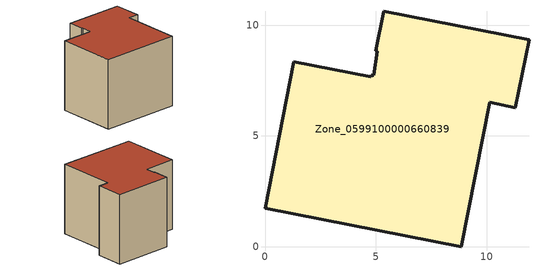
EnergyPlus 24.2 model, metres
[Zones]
Zone_0599100000660839
 floor ground (C_G): 5.35,10.63 11.9,9.35 11.29,6.28 10.13,6.51 8.84,0 0,1.75 1.29,8.35 4.77,7.67 4.79,7.74 4.91,7.73 5.07,8.81 5,8.83 z0
 wall outside (C_F): 1.29,8.35 0,1.75 8.84,0 10.13,6.51 11.29,6.28 11.9,9.35 5.35,10.63 5,8.83 5.07,8.81 4.91,7.73 4.79,7.74 4.77,7.67 1.29,8.35 z0:7.84
 roof outside (C_R): 4.91,7.73 4.79,7.74 4.77,7.67 1.29,8.35 0,1.75 8.84,0 10.13,6.51 11.29,6.28 11.9,9.35 5.35,10.63 5,8.83 5.07,8.81 z7.84
[BUILDING]
Pand.0599100000660839: North Axis=0; Terrain=City; Loads Convergence Tolerance Value=0.04; Temperature Convergence Tolerance Value=0.4; Solar Distribution=FullExterior; Maximum Number of Warmup Days=25; Minimum Number of Warmup Days=1
[Site:Location]
Rotterdam.The.Hague.AP_ZH_NLD Design_Conditions: Latitude=51.96; Longitude=4.45; Time Zone=1; Elevation=-4.5
[SITE:GROUNDTEMPERATURE:BUILDINGSURFACE]
18, 18, 18, 18, 18, 18, 18, 18, 18, 18, 18, 18
[MATERIAL] Thermal Absorptance=0.9; Solar Absorptance=0.7; Visible Absorptance=0.7
Name | Roughness | Thickness | Conductivity | Density | Specific Heat
G.TC.1946-1964 | MediumSmooth | 0.15 | 1 | 540 | 1210
F.TC.1946-1964 | Rough | 0.3 | 0.857143 | 1920 | 840
R.TC.1946-1964 | MediumRough | 0.2 | 0.235294 | 1500 | 1000
[CONSTRUCTION]
C_G: G.TC.1946-1964
C_F: F.TC.1946-1964
C_R: R.TC.1946-1964
[ZONE]
Zone_0599100000660839: Type=1; Multiplier=1; Ceiling Height=Autocalculate; Volume=Autocalculate; Floor Area=autocalculate; Part of Total Floor Area=Yes
[ZONEINFILTRATION:DESIGNFLOWRATE]
Infil_Zone_0599100000660839: Zone or ZoneList or Space or SpaceList=Zone_0599100000660839; Schedule=AlwaysOn; Design Flow Rate Calculation Method=Flow/Area; Flow Rate per Floor Area=0.003; Constant Term Coefficient=1; Temperature Term Coefficient=0; Velocity Term Coefficient=0; Velocity Squared Term Coefficient=0
[HVACTEMPLATE:ZONE:IDEALLOADSAIRSYSTEM]
Zone_0599100000660839: Maximum Heating Supply Air Temperature=50; Minimum Cooling Supply Air Temperature=13; Maximum Heating Supply Air Humidity Ratio=0.0156; Minimum Cooling Supply Air Humidity Ratio=0.0077; Heating Limit=NoLimit; Cooling Limit=NoLimit; Dehumidification Control Type=ConstantSensibleHeatRatio; Cooling Sensible Heat Ratio=0.7; Dehumidification Setpoint=60; Humidification Control Type=None; Humidification Setpoint=30; Outdoor Air Method=None; Outdoor Air Flow Rate per Person=0.00944; Outdoor Air Flow Rate per Zone Floor Area=0; Outdoor Air Flow Rate per Zone=0; Demand Controlled Ventilation Type=None; Outdoor Air Economizer Type=NoEconomizer; Heat Recovery Type=None; Sensible Heat Recovery Effectiveness=0.7; Latent Heat Recovery Effectiveness=0.65
[ZONECONTROL:THERMOSTAT]
ThermostatControl_Zone_0599100000660839: Zone or ZoneList=Zone_0599100000660839; Control Type Schedule=DualSetpointControlType; Control 1=Thermostat_Zone_0599100000660839; Temperature Difference Between Cutout And Setpoint=0
[THERMOSTATSETPOINT:DUALSETPOINT]
Thermostat_Zone_0599100000660839: Heating Setpoint Temperature Schedule=HeatingSetpoint_Zone_0599100000660839; Cooling Setpoint Temperature Schedule=CoolingSetpoint_Zone_0599100000660839
[SCHEDULE:COMPACT]
HeatingSetpoint_Zone_0599100000660839: Through: 12/31, For: AllDays, Until: 24:00, 21
CoolingSetpoint_Zone_0599100000660839: Through: 12/31, For: AllDays, Until: 24:00, 24
DualSetpointControlType: Through: 12/31, For: AllDays, Until: 24:00, 4
AlwaysOn: Through: 12/31, For: AllDays, Until: 24:00, 1
